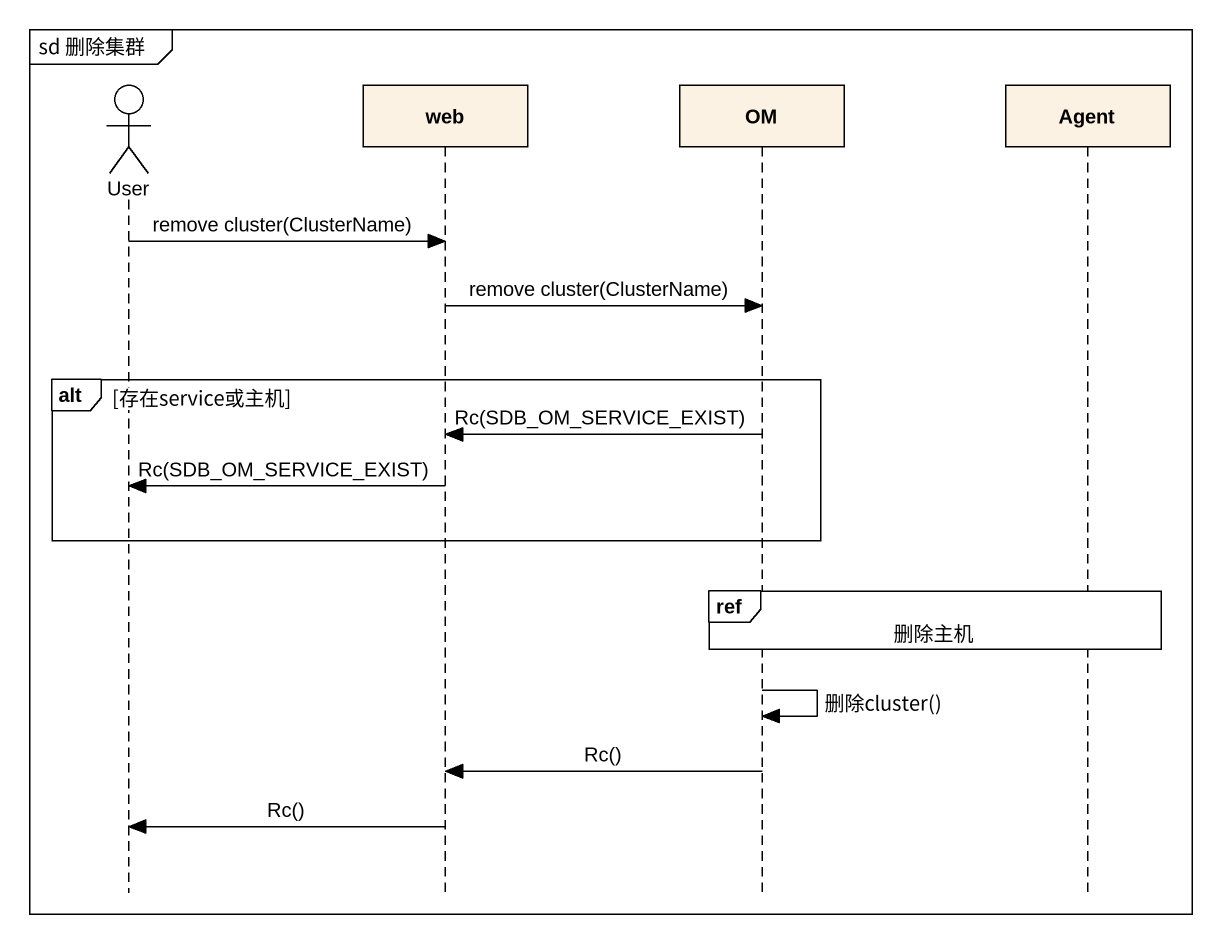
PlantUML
@startuml
mainframe sd 删除集群
hide footbox
actor User
participant web
participant OM
participant "Agent" as Agent_

User -> web : remove cluster(ClusterName)
web -> OM : remove cluster(ClusterName)
alt 存在service或主机
  OM -> web : Rc(SDB_OM_SERVICE_EXIST)
  web -> User : Rc(SDB_OM_SERVICE_EXIST)
end
ref over OM, Agent_ : 删除主机
OM -> OM : 删除cluster()
OM -> web : Rc()
web -> User : Rc()
@enduml
